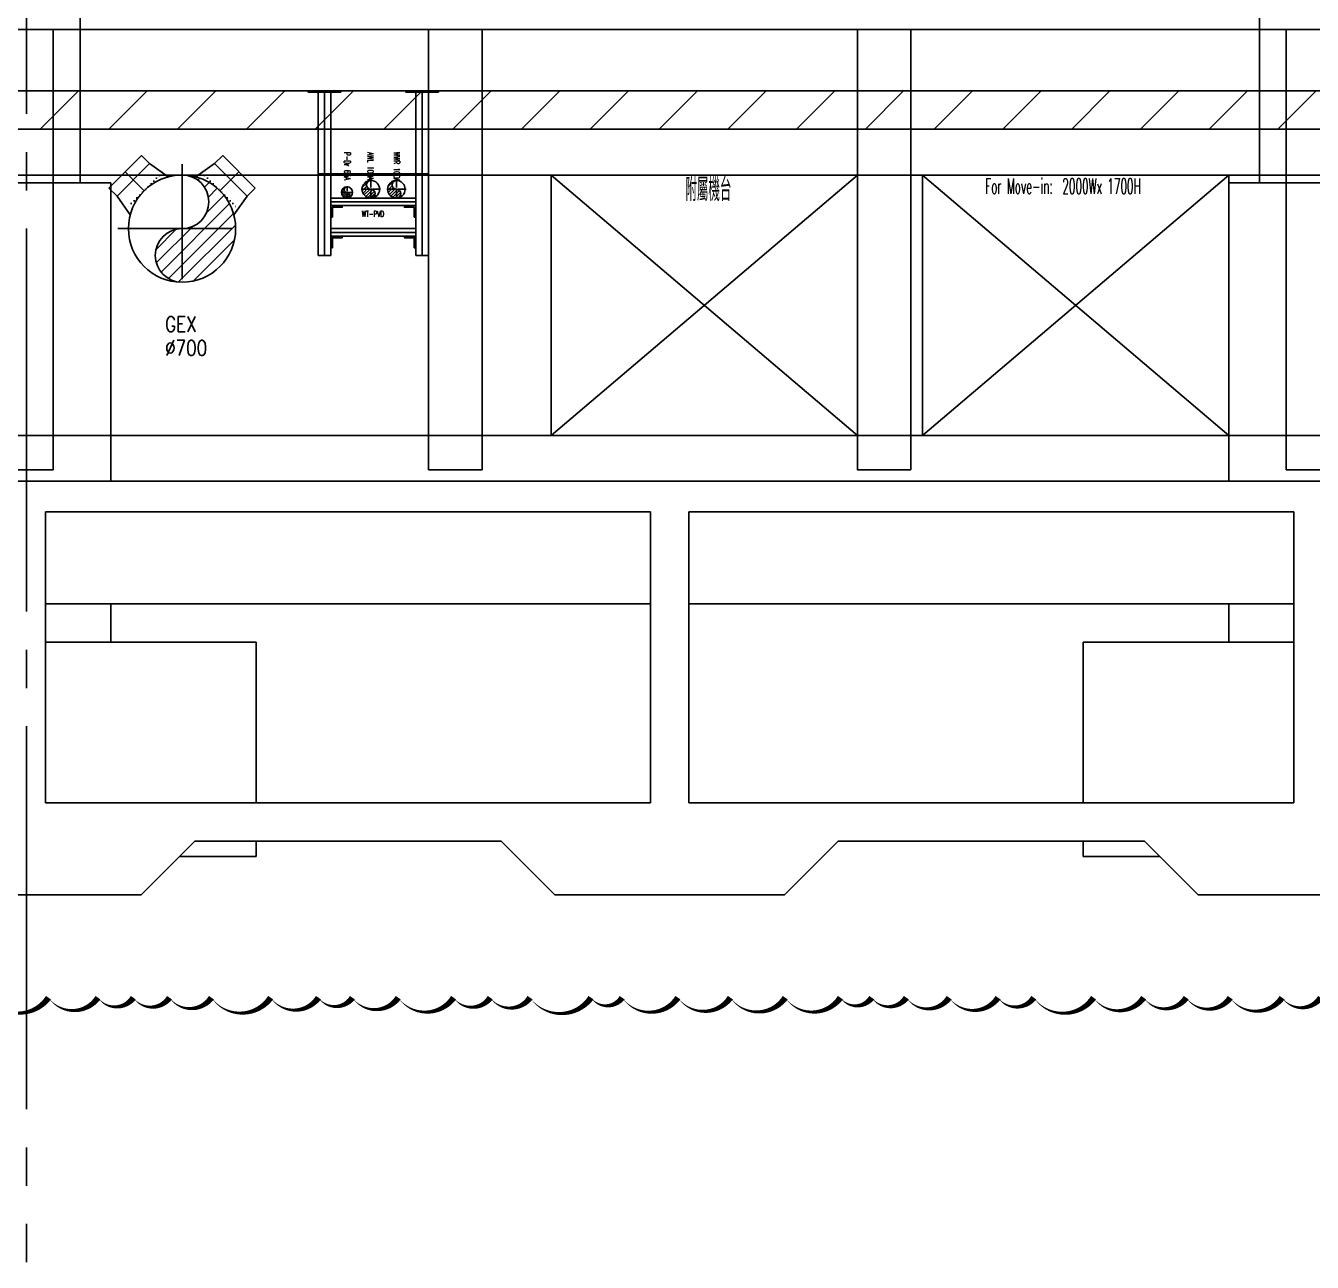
# Model space of a CAD drawing. Extents: x -3080 to 28500, y -1326 to 31609.
# Drawn here: x 4320 to 5160, y 25781 to 26588 of the extents above; entities that cross this region are included whole.
import ezdxf
from ezdxf.enums import TextEntityAlignment as Align
from ezdxf.xclip import XClip

# ---------------------------------------------------------------- set-up
doc = ezdxf.new("R2010")
doc.units = 0
doc.header["$LTSCALE"] = 100
doc.header["$XCLIPFRAME"] = 2
for name, pattern in [('188K-SM-07-F10-MECH-CR PIPE-Y2257103$0$AP6A-SM-08-FR1-001-A_AAS 210916$0$CENTER', [50.8, 31.75, -6.35, 6.35, -6.35]), ('188K-SM-07-F10-MECH-CR PIPE-Y2257103$0$AP6A-SM-08-FR1-001-A_AAS 210916$0$DOT', [0.25, 0, -0.25]), ('188K-SM-07-F10-MECH-CR PIPE-Y2257103$0$CENTER2', [1.125, 0.75, -0.125, 0.125, -0.125]), ('188K-SM-07-F10-MECH-CR PIPE-Y2257103$0$X-S-FAB_SL ALL$0$COL-CEN-LIN', [3.25, 2.5, -0.25, 0.25, -0.25]), ('188K-SM-07-F10-MECH-CR PIPE-Y2257103$0$X-S-FAB_SL ALL$0$HIDDEN', [0.4, 0.3, -0.1])]:
    doc.linetypes.add(name, pattern=pattern)
for name, color, linetype in [('0-xref', 8, 'Continuous'), ('188K-SM-07-F10-MECH-CR PIPE-Y2257103$0$0-CF-AAS-GEX', 5, 'Continuous'), ('188K-SM-07-F10-MECH-CR PIPE-Y2257103$0$0-FIRE', 1, 'Continuous'), ('188K-SM-07-F10-MECH-CR PIPE-Y2257103$0$0-hookupzoom', 4, 'Continuous'), ('188K-SM-07-F10-MECH-CR PIPE-Y2257103$0$0-txt', 3, 'Continuous'), ('188K-SM-07-F10-MECH-CR PIPE-Y2257103$0$0-WWT', 44, 'Continuous'), ('188K-SM-07-F10-MECH-CR PIPE-Y2257103$0$00_DCC', 7, 'Continuous'), ('188K-SM-07-F10-MECH-CR PIPE-Y2257103$0$AP6A-SM-08-FR1-001-A_AAS 210916$0$0-Block Center-Line', 1, '188K-SM-07-F10-MECH-CR PIPE-Y2257103$0$AP6A-SM-08-FR1-001-A_AAS 210916$0$CENTER'), ('188K-SM-07-F10-MECH-CR PIPE-Y2257103$0$AP6A-SM-08-FR1-001-A_AAS 210916$0$0-Block Support-Line', 7, '188K-SM-07-F10-MECH-CR PIPE-Y2257103$0$AP6A-SM-08-FR1-001-A_AAS 210916$0$DOT'), ('188K-SM-07-F10-MECH-CR PIPE-Y2257103$0$Block Center-Line', 1, '188K-SM-07-F10-MECH-CR PIPE-Y2257103$0$CENTER2'), ('188K-SM-07-F10-MECH-CR PIPE-Y2257103$0$SH-LINE-130', 2, 'Continuous'), ('188K-SM-07-F10-MECH-CR PIPE-Y2257103$0$X-S-FAB_SL ALL$0$ASP_1', 1, 'Continuous'), ('188K-SM-07-F10-MECH-CR PIPE-Y2257103$0$X-S-FAB_SL ALL$0$ASP_8', 8, 'Continuous'), ('188K-SM-07-F10-MECH-CR PIPE-Y2257103$0$X-S-FAB_SL ALL$0$BEAM-S', 2, 'Continuous'), ('188K-SM-07-F10-MECH-CR PIPE-Y2257103$0$X-S-FAB_SL ALL$0$CCL', 15, '188K-SM-07-F10-MECH-CR PIPE-Y2257103$0$X-S-FAB_SL ALL$0$COL-CEN-LIN'), ('188K-SM-07-F10-MECH-CR PIPE-Y2257103$0$X-S-FAB_SL ALL$0$HID', 5, '188K-SM-07-F10-MECH-CR PIPE-Y2257103$0$X-S-FAB_SL ALL$0$HIDDEN')]:
    doc.layers.add(name, color=color, linetype=linetype)
doc.styles.add('188K-SM-07-F10-MECH-CR PIPE-Y2257103$0$AP6A-SM-08-FNN-300-A(18)-BAY$0$15P6-SM-08-FNN-100-A(D)-UIS-TCM$0$aa-txt', font='simplex.shx', dxfattribs={"width": 0.8, "bigfont": 'CHINA.shx'})
doc.styles.add('188K-SM-07-F10-MECH-CR PIPE-Y2257103$0$T0', font='simplex.shx', dxfattribs={"width": 0.8, "bigfont": 'chineset.shx'})
doc.styles.add('188K-SM-07-F10-MECH-CR PIPE-Y2257103$0$TXT', font='txt.shx', dxfattribs={"width": 0.55, "bigfont": 'chineset.shx'})
doc.styles.add('188K-SM-07-F10-MECH-CR PIPE-Y2257103$0$XCL-SEC 7-HVAC-PIPING-P-T13007$0$LK-TXT2-E', font='romans.shx', dxfattribs={"width": 0.8, "bigfont": 'chineset.shx'})

# ---------------------------------------------------------------- blocks, each defined once
blk = doc.blocks.new('188K-SM-07-F10-MECH-CR PIPE-Y2257103$0$X-S-FAB_SL ALL$0$A$Ceb448ab1')
at = {"layer": '188K-SM-07-F10-MECH-CR PIPE-Y2257103$0$X-S-FAB_SL ALL$0$CCL'}
blk.add_line((4320, 3600), (4320, 0), dxfattribs=at)
blk = doc.blocks.new('*U1541')
at = {"color": 241}
blk.add_lwpolyline([(17.5, 50), (-17.5, 50), (-17.5, 337.5), (17.5, 337.5)], close=True, dxfattribs=at)
blk = doc.blocks.new('188K-SM-07-F10-MECH-CR PIPE-Y2257103$0$X-S-FAB_SL ALL')
at = {"color": 241}
for p, q in [((-2628.521, -72748.977), (19076.479, -72748.977)), ((-2628.521, -72788.977), (19076.479, -72788.977))]:
    blk.add_line(p, q, dxfattribs=at)
at = {"layer": '188K-SM-07-F10-MECH-CR PIPE-Y2257103$0$X-S-FAB_SL ALL$0$ASP_1'}
for p, q in [((-2628.521, -73043.977), (4851.479, -73043.977)), ((-141.021, -73063.977), (253.979, -73063.977)), ((-141.021, -73063.977), (-141.021, -73253.977)), ((253.979, -73063.977), (253.979, -73253.977)), ((278.979, -73063.977), (673.979, -73063.977)), ((278.979, -73063.977), (278.979, -73253.977)), ((673.979, -73063.977), (673.979, -73253.977)), ((-141.021, -73253.977), (253.979, -73253.977)), ((278.979, -73253.977), (673.979, -73253.977)), ((-43.521, -73278.977), (-78.521, -73313.977)), ((-43.521, -73278.977), (156.479, -73278.977)), ((156.479, -73278.977), (191.479, -73313.977)), ((376.479, -73278.977), (341.479, -73313.977)), ((376.479, -73278.977), (576.479, -73278.977)), ((576.479, -73278.977), (611.479, -73313.977)), ((-228.521, -73313.977), (-78.521, -73313.977)), ((191.479, -73313.977), (341.479, -73313.977)), ((611.479, -73313.977), (761.479, -73313.977))]:
    blk.add_line(p, q, dxfattribs=at)
at = {"layer": '188K-SM-07-F10-MECH-CR PIPE-Y2257103$0$X-S-FAB_SL ALL$0$ASP_8'}
for p, q in [((-118.521, -72848.977), (-118.521, -71981.477)), ((651.479, -72848.977), (651.479, -71981.477)), ((-98.521, -72848.977), (-208.521, -72848.977)), ((-98.521, -73043.977), (-98.521, -72848.977)), ((631.479, -73043.977), (631.479, -72848.977)), ((741.479, -72848.977), (631.479, -72848.977)), ((-141.021, -73123.977), (253.979, -73123.977)), ((-98.521, -73148.977), (-98.521, -73123.977)), ((278.979, -73123.977), (673.979, -73123.977)), ((631.479, -73148.977), (631.479, -73123.977)), ((-141.021, -73148.977), (-3.521, -73148.977)), ((-3.521, -73253.977), (-3.521, -73148.977)), ((536.479, -73253.977), (536.479, -73148.977)), ((536.479, -73148.977), (673.979, -73148.977)), ((-3.521, -73288.977), (-3.521, -73278.977)), ((536.479, -73288.977), (536.479, -73278.977)), ((-53.521, -73288.977), (-3.521, -73288.977)), ((536.479, -73288.977), (586.479, -73288.977))]:
    blk.add_line(p, q, dxfattribs=at)
at = {"layer": '188K-SM-07-F10-MECH-CR PIPE-Y2257103$0$X-S-FAB_SL ALL$0$HID'}
blk.add_line((-2628.521, -73013.977), (19076.479, -73013.977), dxfattribs=at)
at = {"layer": '188K-SM-07-F10-MECH-CR PIPE-Y2257103$0$X-S-FAB_SL ALL$0$BEAM-S'}
for p in [(-153.521, -73086.477), (126.479, -73086.477), (406.479, -73086.477), (686.479, -73086.477)]:
    blk.add_blockref('*U1541', p, dxfattribs=at)
at = {"layer": '188K-SM-07-F10-MECH-CR PIPE-Y2257103$0$X-S-FAB_SL ALL$0$CCL'}
blk.add_blockref('188K-SM-07-F10-MECH-CR PIPE-Y2257103$0$X-S-FAB_SL ALL$0$A$Ceb448ab1', (-4473.521, -73553.977), dxfattribs=at)
blk = doc.blocks.new('*U1576')
for p, q in [((-150, 450), (-150, 525)), ((-150, 525), (150, 525)), ((150, 450), (150, 525)), ((-175.4, 302.9), (-150, 450)), ((-150, 450), (150, 450)), ((175.4, 302.9), (150, 450))]:
    blk.add_line(p, q)
blk.add_circle((0, 0), 350)
at = {"layer": '188K-SM-07-F10-MECH-CR PIPE-Y2257103$0$AP6A-SM-08-FR1-001-A_AAS 210916$0$0-Block Center-Line'}
blk.add_line((0, 350), (0, 525), dxfattribs=at)
at = {"layer": '188K-SM-07-F10-MECH-CR PIPE-Y2257103$0$AP6A-SM-08-FR1-001-A_AAS 210916$0$0-Block Support-Line'}
blk.add_line((-167.3, 350), (167.3, 350), dxfattribs=at)
blk = doc.blocks.new('*U1575')
for p, q in [((-150, 450), (-150, 525)), ((-150, 525), (150, 525)), ((150, 450), (150, 525)), ((-175.4, 302.9), (-150, 450)), ((-150, 450), (150, 450)), ((175.4, 302.9), (150, 450))]:
    blk.add_line(p, q)
blk.add_circle((0, 0), 350)
at = {"layer": '188K-SM-07-F10-MECH-CR PIPE-Y2257103$0$AP6A-SM-08-FR1-001-A_AAS 210916$0$0-Block Center-Line'}
blk.add_line((0, 350), (0, 525), dxfattribs=at)
at = {"layer": '188K-SM-07-F10-MECH-CR PIPE-Y2257103$0$AP6A-SM-08-FR1-001-A_AAS 210916$0$0-Block Support-Line'}
blk.add_line((-167.3, 350), (167.3, 350), dxfattribs=at)
blk = doc.blocks.new('*U1577')
h = blk.add_hatch()
h.set_pattern_fill('ANSI31', color=256, scale=2, style=0)
h.paths.add_polyline_path([(0, 0, 1), (0, 35, 0.414214), (-35, 0, 0.414214), (0, -35, -1)])
blk.add_circle((0, 0), 35)
for centre, start, end in [((0, 17.5), 270, 90), ((0, -17.5), 90, 270)]:
    blk.add_arc(centre, 17.5, start, end)
at = {"layer": '188K-SM-07-F10-MECH-CR PIPE-Y2257103$0$Block Center-Line'}
for p, q in [((0, -42), (0, 42)), ((42, 0), (-42, 0))]:
    blk.add_line(p, q, dxfattribs=at)
blk = doc.blocks.new('*U258')
h = blk.add_hatch()
h.set_pattern_fill('ANSI31', color=1, scale=11.43, style=0)
h.set_pattern_definition([(45, (0, 0), (-1.01028, 1.01028), [])])
h.paths.add_polyline_path([(0, 5.72, 0.414214), (-5.72, 0, 0.414214), (0, -5.72, 1), (0, 0, -1)])
at = {"color": 1}
for p, q in [((-1.14, 0), (-6.29, 0)), ((-0.57, 0), (0.57, 0)), ((0, 1.14), (0, 6.29)), ((0, -0.57), (0, 0.57)), ((1.14, 0), (6.29, 0)), ((0, -1.14), (0, -6.29))]:
    blk.add_line(p, q, dxfattribs=at)
blk.add_circle((0, 0), 5.72)
for centre, start, end in [((0, 2.86), 90, 270), ((0, -2.86), 270, 90)]:
    blk.add_arc(centre, 2.86, start, end, dxfattribs=at)
at = {"style": '188K-SM-07-F10-MECH-CR PIPE-Y2257103$0$AP6A-SM-08-FNN-300-A(18)-BAY$0$15P6-SM-08-FNN-100-A(D)-UIS-TCM$0$aa-txt', "width": 0.8, "flags": 1}
blk.add_attdef('高度(cm)', (0.02, 0.14), '', height=0.2, dxfattribs=at)
blk = doc.blocks.new('*U1620')
h = blk.add_hatch()
h.set_pattern_fill('ANSI31', color=1, scale=7.3, style=0)
h.set_pattern_definition([(45, (0, 0), (-0.64523, 0.64523), [])])
h.paths.add_polyline_path([(0, 3.65, 0.414214), (-3.65, 0, 0.414214), (0, -3.65, 1), (0, 0, -1)])
at = {"color": 1}
for p, q in [((-0.73, 0), (-4.02, 0)), ((-0.36, 0), (0.36, 0)), ((0, 0.73), (0, 4.02)), ((0, -0.36), (0, 0.36)), ((0.73, 0), (4.02, 0)), ((0, -0.73), (0, -4.02))]:
    blk.add_line(p, q, dxfattribs=at)
blk.add_circle((0, 0), 3.65)
for centre, start, end in [((0, 1.82), 90, 270), ((0, -1.82), 270, 90)]:
    blk.add_arc(centre, 1.82, start, end, dxfattribs=at)
at = {"style": '188K-SM-07-F10-MECH-CR PIPE-Y2257103$0$AP6A-SM-08-FNN-300-A(18)-BAY$0$15P6-SM-08-FNN-100-A(D)-UIS-TCM$0$aa-txt', "width": 0.8, "flags": 1}
blk.add_attdef('高度(cm)', (0.02, 0.14), '', height=0.2, dxfattribs=at)
blk = doc.blocks.new('188K-SM-07-F10-MECH-CR PIPE-Y2257103$0$PVD-WWT')
at = {"layer": '188K-SM-07-F10-MECH-CR PIPE-Y2257103$0$SH-LINE-130', "ltscale": 0.1}
for p, q in [((22501.06, -72861.48), (22445.54, -72861.48)), ((22501.06, -72881.48), (22445.54, -72881.48))]:
    blk.add_line(p, q, dxfattribs=at)
for points in [[(22452.16, -72789.78), (22430.66, -72789.78), (22430.66, -72788.98), (22452.16, -72788.98)], [(22437.28, -72896.53), (22437.28, -72789.78), (22441.41, -72789.78), (22441.41, -72896.53)], [(22445.54, -72896.53), (22445.54, -72789.78), (22441.41, -72789.78), (22441.41, -72896.53)], [(22515.94, -72789.78), (22494.44, -72789.78), (22494.44, -72788.98), (22515.94, -72788.98)], [(22501.06, -72896.53), (22501.06, -72789.78), (22505.19, -72789.78), (22505.19, -72896.53)], [(22509.32, -72896.53), (22509.32, -72789.78), (22505.19, -72789.78), (22505.19, -72896.53)], [(22501.06, -72863.98), (22445.54, -72863.98), (22445.54, -72858.98), (22501.06, -72858.98)], [(22445.54, -72863.98), (22453.04, -72863.98), (22453.04, -72864.98), (22446.54, -72864.98), (22446.54, -72871.48), (22445.54, -72871.48)], [(22501.06, -72863.98), (22493.56, -72863.98), (22493.56, -72864.98), (22500.06, -72864.98), (22500.06, -72871.48), (22501.06, -72871.48)], [(22501.06, -72883.98), (22445.54, -72883.98), (22445.54, -72878.98), (22501.06, -72878.98)], [(22445.54, -72883.98), (22453.04, -72883.98), (22453.04, -72884.98), (22446.54, -72884.98), (22446.54, -72891.48), (22445.54, -72891.48)], [(22501.06, -72883.98), (22493.56, -72883.98), (22493.56, -72884.98), (22500.06, -72884.98), (22500.06, -72891.48), (22501.06, -72891.48)]]:
    blk.add_lwpolyline(points, close=True, dxfattribs=at)
at = {"layer": '188K-SM-07-F10-MECH-CR PIPE-Y2257103$0$0-WWT'}
for name, p in [('*U1620', (22456.13, -72855.33)), ('*U258', (22471.7, -72853.26)), ('*U258', (22488.36, -72853.26))]:
    blk.add_blockref(name, p, dxfattribs=at)
at = {"layer": '188K-SM-07-F10-MECH-CR PIPE-Y2257103$0$0-txt', "color": 1, "style": '188K-SM-07-F10-MECH-CR PIPE-Y2257103$0$TXT', "width": 0.55}
blk.add_text('P-Dr 65A', height=4, rotation=270, dxfattribs=at).set_placement((22454.31, -72829.02))
at = {"layer": '188K-SM-07-F10-MECH-CR PIPE-Y2257103$0$0-txt', "style": '188K-SM-07-F10-MECH-CR PIPE-Y2257103$0$TXT', "width": 0.55}
blk.add_text('WT-PVD', height=4, dxfattribs=at).set_placement((22465.72, -72871.35))
at = {"layer": '188K-SM-07-F10-MECH-CR PIPE-Y2257103$0$0-txt', "linetype": 'Continuous', "lineweight": 0, "char_height": 4, "attachment_point": 1, "rotation": 270, "style": '188K-SM-07-F10-MECH-CR PIPE-Y2257103$0$TXT'}
for s, insert in [('\\A1;AWL 100A', (22473.47, -72829.1)), ('\\A1;WWR 100A', (22490.6, -72828.95))]:
    blk.add_mtext(s, dxfattribs=dict(at, insert=insert))
blk = doc.blocks.new('188K-SM-07-F10-MECH-CR PIPE-Y2257103')
at = {"layer": '188K-SM-07-F10-MECH-CR PIPE-Y2257103$0$0-FIRE'}
h = blk.add_hatch(dxfattribs=at)
h.set_pattern_fill('ANSI31', color=256, scale=10)
h.set_pattern_definition([(45, (0, 99332.263), (-22.45064, 22.45064), [])])
h.paths.add_polyline_path([(23550, 26520.786), (1845, 26520.786), (1845, 26545.786), (23550, 26545.786)])
blk.add_line((23502.5, 26320.786), (1845, 26320.786))
blk.add_lwpolyline([(23550, 26520.786), (1845, 26520.786), (1845, 26545.786), (23550, 26545.786)], close=True, dxfattribs=at)
at = {"layer": '188K-SM-07-F10-MECH-CR PIPE-Y2257103$0$0-hookupzoom'}
blk.add_lwpolyline([(23550, 26490.786), (1845, 26490.786), (1845, 26520.786), (23550, 26520.786)], close=True, dxfattribs=at)
ref = blk.add_blockref('188K-SM-07-F10-MECH-CR PIPE-Y2257103$0$X-S-FAB_SL ALL', (4473.521, 99334.763))
XClip(ref).set_block_clipping_path([(-7553.4648570136, -75341.9369645483), (24026.2025623869, -67725.7696244382)])
blk.add_lwpolyline([(4295.787, 25953.57, 0, 4, 0.5205671), (4334.372, 25953.57, 0, 4, 0.5205671), (4366.701, 25953.57, 0, 4, 0.5205671), (4389.778, 25953.57, 0, 4, 0.5205671), (4413.408, 25953.57, 0, 4, 0.5205671), (4440.764, 25953.57, 0, 4, 0.5205671), (4479.451, 25953.57, 0, 4, 0.5205671), (4510.639, 25953.57, 0, 4, 0.5205671), (4532.8, 25953.57, 0, 4, 0.5205671), (4562.734, 25953.57, 0, 4, 0.5205671), (4598.902, 25953.57, 0, 4, 0.5205671), (4622.821, 25953.57, 0, 4, 0.5205671), (4648.801, 25953.57, 0, 4, 0.5205671), (4688.623, 25953.57, 0, 4, 0.5205671), (4708.951, 25953.57, 0, 4, 0.5205671), (4745.365, 25953.57, 0, 4, 0.5205671), (4779.607, 25953.57, 0, 4, 0.5205671), (4815.416, 25953.57, 0, 4, 0.5205671), (4851.437, 25953.57, 0, 4, 0.5205671), (4871.882, 25953.57, 0, 4, 0.5205671), (4894.49, 25953.57, 0, 4, 0.5205671), (4922.448, 25953.57, 0, 4, 0.5205671), (4954.38, 25953.57, 0, 4, 0.5205671), (4977.704, 25953.57, 0, 4, 0.5205671), (5016.746, 25953.57, 0, 4, 0.5205671), (5049.446, 25953.57, 0, 4, 0.5205671), (5077.256, 25953.57, 0, 4, 0.5205671), (5105.963, 25953.57, 0, 4, 0.5205671), (5139.838, 25953.57, 0, 4, 0.5205671), (5164.979, 25953.57, 0, 4, 0.5205671)], format="xyseb")
for p, q in [((4662.5, 26490.786), (4862.5, 26320.786)), ((4662.5, 26320.786), (4862.5, 26490.786)), ((4905, 26490.786), (5105, 26320.786)), ((4905, 26320.786), (5105, 26490.786))]:
    blk.add_line(p, q, dxfattribs=at)
for points in [[(4662.5, 26320.786), (4862.5, 26320.786), (4862.5, 26490.786), (4662.5, 26490.786)], [(4905, 26320.786), (5105, 26320.786), (5105, 26490.786), (4905, 26490.786)]]:
    blk.add_lwpolyline(points, close=True, dxfattribs=at)
at = {"layer": '188K-SM-07-F10-MECH-CR PIPE-Y2257103$0$00_DCC', "ltscale": 1000}
blk.add_line((4582.5, 26491.611), (4510.464, 26491.611), dxfattribs=at)
blk.add_blockref('188K-SM-07-F10-MECH-CR PIPE-Y2257103$0$PVD-WWT', (-17926.817, 99334.763))
at = {"layer": '188K-SM-07-F10-MECH-CR PIPE-Y2257103$0$0-CF-AAS-GEX', "yscale": 0.1, "zscale": 0.1}
for name, xscale, rotation in [('*U1576', -0.1, 45), ('*U1575', 0.1, 315)]:
    blk.add_blockref(name, (4421.592, 26455.786), dxfattribs=dict(at, xscale=xscale, rotation=rotation))
at = {"layer": '188K-SM-07-F10-MECH-CR PIPE-Y2257103$0$0-CF-AAS-GEX', "rotation": 180}
blk.add_blockref('*U1577', (4421.592, 26455.786), dxfattribs=at)
at = {"layer": '188K-SM-07-F10-MECH-CR PIPE-Y2257103$0$0-CF-AAS-GEX', "style": '188K-SM-07-F10-MECH-CR PIPE-Y2257103$0$T0', "width": 0.8}
for s, p in [('GEX', (4410.533, 26393.38)), ('%%C700', (4410.533, 26377.859))]:
    blk.add_text(s, height=10, dxfattribs=at).set_placement(p, align=Align.MIDDLE_LEFT)
at = {"layer": '188K-SM-07-F10-MECH-CR PIPE-Y2257103$0$0-hookupzoom', "style": '188K-SM-07-F10-MECH-CR PIPE-Y2257103$0$XCL-SEC 7-HVAC-PIPING-P-T13007$0$LK-TXT2-E', "width": 0.5}
for s, height, p in [('附屬機台', 15, (4750.262, 26481.297, 0)), ('For Move-in:\u30002000Wx 1700H', 10, (4945.962, 26483.47, 0))]:
    blk.add_text(s, height=height, dxfattribs=at).set_placement(p, align=Align.MIDDLE_LEFT)

msp = doc.modelspace()

# ---------------------------------------------------------------- block references
at = {"layer": '0-xref'}
msp.add_blockref('188K-SM-07-F10-MECH-CR PIPE-Y2257103', (0, 0), dxfattribs=at)

doc.saveas('drawing.dxf')
